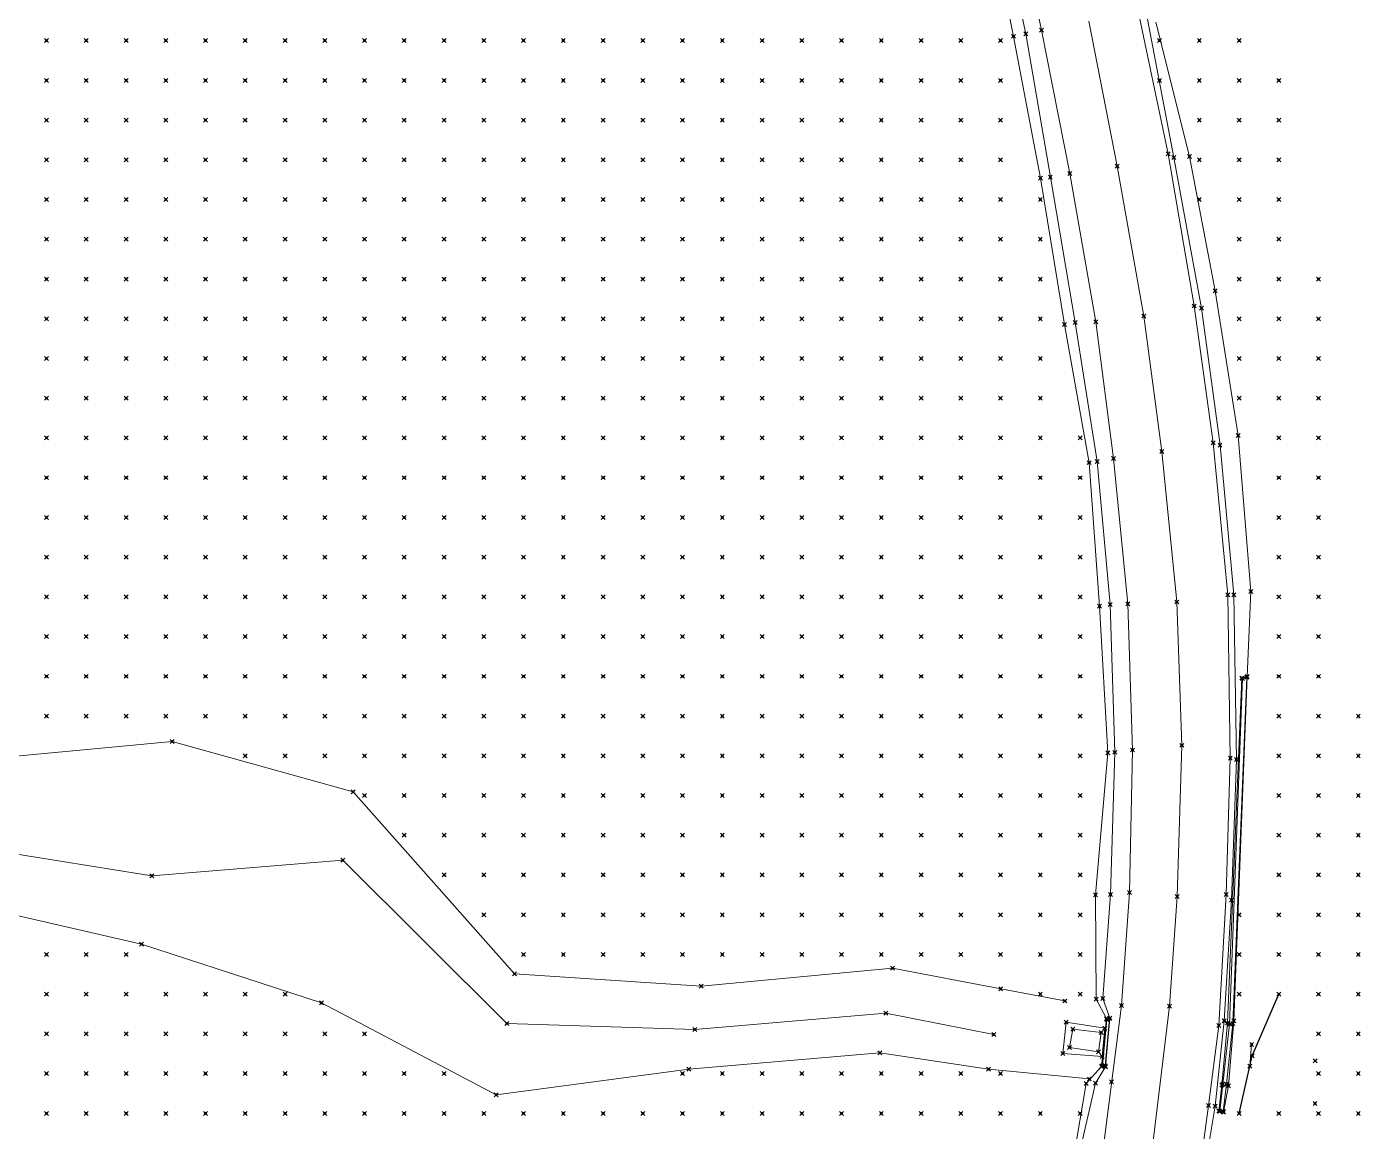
# Model space of a CAD drawing. Header units: metres. Extents: x 441556 to 446409, y 432338 to 461058.
# Drawn here: x 442324.4 to 442425.1, y 457050.7 to 457134.1 of the extents above; entities that cross this region are included whole.
import ezdxf

# ---------------------------------------------------------------- set-up
doc = ezdxf.new("R2010")
doc.units = ezdxf.units.M
doc.header["$MEASUREMENT"] = 0
doc.header["$PDMODE"] = 35
doc.header["$PDSIZE"] = 0.15
for name, color, linetype, lineweight in [('DTM-BRE-RevN_GRP_ CAROSABIL', 2, 'Continuous', 0), ('DTM-BRE-RevN_GRP_AX', 2, 'Continuous', 0), ('DTM-BRE-RevN_GRP_CAMERA CADERE JOS', 2, 'Continuous', 0), ('DTM-BRE-RevN_GRP_CAMERA CADERE SUS', 2, 'Continuous', 0), ('DTM-BRE-RevN_GRP_CANAL', 2, 'Continuous', 0), ('DTM-BRE-RevN_GRP_FIRUL APEI', 2, 'Continuous', 0), ('DTM-BRE-RevN_GRP_PARAPET BETON_JOS', 2, 'Continuous', 0), ('DTM-BRE-RevN_GRP_PARAPET BETON_SUS', 2, 'Continuous', 0), ('DTM-BRE-RevN_GRP_PARAPET METALIC', 2, 'Continuous', 0), ('DTM-BRE-RevN_GRP_RAU', 2, 'Continuous', 0), ('DTM-BRE-RevN_GRP_TALUZ SUS', 2, 'Continuous', 0), ('DTM-BRE-RevN_YP_RevK_0YP', 1, 'Continuous', 0), ('DTM-BRE-RevN_YP_RevN', 1, 'Continuous', 30), ('DTM-NOK-RevN_LIDAR_co_lidar', 91, 'Continuous', 0), ('DTM-NOK-RevN_RTK', 32, 'Continuous', 0)]:
    doc.layers.add(name, color=color, linetype=linetype, lineweight=lineweight)

msp = doc.modelspace()

# ---------------------------------------------------------------- linework, layer by layer
at = {"layer": 'DTM-BRE-RevN_GRP_ CAROSABIL'}
for p, q in [((442398.952, 457144.052, 364.3519897460938), (442400.993, 457133.81, 364.2260131835938)), ((442408.164, 457135.844, 364.2319946289062), (442410.558, 457124.481, 364.2439880371094)), ((442400.993, 457133.81, 364.2260131835938), (442403.127, 457122.995, 364.1310119628906)), ((442410.558, 457124.481, 364.2439880371094), (442412.51, 457112.991, 364.2900085449219)), ((442403.127, 457122.995, 364.1310119628906), (442405.091, 457111.794, 364.135986328125)), ((442412.51, 457112.991, 364.2900085449219), (442413.965, 457102.662, 364.2590026855469)), ((442405.091, 457111.794, 364.135986328125), (442406.426, 457101.485, 364.0090026855469)), ((442413.965, 457102.662, 364.2590026855469), (442415.057, 457091.179, 364.25)), ((442406.426, 457101.485, 364.0090026855469), (442407.511, 457090.508, 363.9469909667969)), ((442407.511, 457090.508, 363.9469909667969), (442407.861, 457079.471, 363.9259948730469)), ((442415.057, 457091.179, 364.25), (442415.248, 457078.859, 364.2319946289062)), ((442407.861, 457079.471, 363.9259948730469), (442407.633, 457068.716, 363.8999938964844)), ((442415.248, 457078.859, 364.2319946289062), (442414.931, 457068.569, 364.2149963378906)), ((442407.633, 457068.716, 363.8999938964844), (442407.035, 457060.173, 363.8630065917969)), ((442414.931, 457068.569, 364.2149963378906), (442414.373, 457058.664, 364.3299865722656)), ((442407.035, 457060.173, 363.8630065917969), (442405.555, 457048.595, 363.9849853515625)), ((442414.373, 457058.664, 364.3299865722656), (442413.608, 457052.63, 364.1119995117188)), ((442413.608, 457052.63, 364.1119995117188), (442413.007, 457048.192, 364.1229858398438))]:
    msp.add_line(p, q, dxfattribs=at)
at = {"layer": 'DTM-BRE-RevN_GRP_AX'}
for p, q in [((442406.712, 457123.536, 364.2890014648438), (442404.562, 457134.502, 364.2839965820312)), ((442408.732, 457112.23, 364.2080078125), (442406.712, 457123.536, 364.2890014648438)), ((442410.069, 457102.005, 364.1510009765625), (442408.732, 457112.23, 364.2080078125)), ((442411.21, 457090.645, 364.114013671875), (442410.069, 457102.005, 364.1510009765625)), ((442411.595, 457079.824, 364.1780090332031), (442411.21, 457090.645, 364.114013671875)), ((442411.245, 457068.422, 364.0390014648438), (442411.595, 457079.824, 364.1780090332031)), ((442410.65, 457060.1420000001, 364.135986328125), (442411.245, 457068.422, 364.0390014648438)), ((442409.197, 457048.099, 364.135009765625), (442410.65, 457060.1420000001, 364.135986328125))]:
    msp.add_line(p, q, dxfattribs=at)
at = {"layer": 'DTM-BRE-RevN_GRP_CAMERA CADERE JOS'}
for p, q in [((442403.367, 457058.406, 361.5119934082031), (442403.107, 457057.024, 361.5220031738281)), ((442405.513, 457058.138, 361.5369873046875), (442403.367, 457058.406, 361.5119934082031)), ((442405.306, 457056.683, 361.5419921875), (442405.513, 457058.138, 361.5369873046875)), ((442403.107, 457057.024, 361.5220031738281), (442405.306, 457056.683, 361.5419921875))]:
    msp.add_line(p, q, dxfattribs=at)
at = {"layer": 'DTM-BRE-RevN_GRP_CAMERA CADERE SUS'}
for p, q in [((442402.87, 457058.935, 364.3039855957031), (442402.608, 457056.567, 364.4639892578125)), ((442405.7733090587, 457058.4717613577, 363.5719909667969), (442402.87, 457058.935, 364.3039855957031)), ((442405.5881877237, 457056.3373971992, 363.5140075683594), (442405.7733090587, 457058.4717613577, 363.5719909667969)), ((442402.608, 457056.567, 364.4639892578125), (442405.5881877237, 457056.3373971992, 363.5140075683594))]:
    msp.add_line(p, q, dxfattribs=at)
at = {"layer": 'DTM-BRE-RevN_GRP_CANAL'}
msp.add_line((442416.725, 457055.6040000001, 363.02099609375), (442416.858, 457057.243, 363.010986328125), dxfattribs=at)
at = {"layer": 'DTM-BRE-RevN_GRP_FIRUL APEI'}
for p, q in [((442319.978, 457072.191, 388.468994140625), (442333.878, 457069.97, 383.989013671875)), ((442333.878, 457069.97, 383.989013671875), (442348.288, 457071.145, 381.9339904785156)), ((442348.288, 457071.145, 381.9339904785156), (442360.67, 457058.827, 377.9010009765625)), ((442374.834, 457058.372, 373.9580078125), (442389.255, 457059.613, 369.6629943847656)), ((442389.255, 457059.613, 369.6629943847656), (442397.402, 457057.984, 367.0060119628906)), ((442360.67, 457058.827, 377.9010009765625), (442374.834, 457058.372, 373.9580078125))]:
    msp.add_line(p, q, dxfattribs=at)
at = {"layer": 'DTM-BRE-RevN_GRP_PARAPET BETON_JOS'}
for p, q in [((442416.111, 457084.907, 364.2460021972656), (442415.038, 457058.863, 364.2760009765625)), ((442415.52, 457059.024, 363.7640075683594), (442416.522, 457085.016, 364.06201171875)), ((442416.522, 457085.016, 364.06201171875), (442416.111, 457084.907, 364.2460021972656)), ((442406.124, 457059.207, 364.1960144042969), (442405.797, 457055.623, 364.1589965820312)), ((442405.9335678197, 457059.1371336554, 364.1690063476562), (442406.124, 457059.207, 364.1960144042969)), ((442405.591, 457055.627, 364.218994140625), (442405.9335678197, 457059.1371336554, 364.1690063476562)), ((442415.038, 457058.863, 364.2760009765625), (442414.6040000001, 457054.172, 364.22900390625)), ((442415.099, 457054.114, 363.1010131835938), (442415.52, 457059.024, 363.7640075683594)), ((442405.797, 457055.623, 364.1589965820312), (442405.591, 457055.627, 364.218994140625)), ((442414.6040000001, 457054.172, 364.22900390625), (442414.375, 457052.209, 364.0599975585938)), ((442414.745, 457052.135, 363.6809997558594), (442415.099, 457054.114, 363.1010131835938)), ((442414.375, 457052.209, 364.0599975585938), (442414.745, 457052.135, 363.6809997558594))]:
    msp.add_line(p, q, dxfattribs=at)
at = {"layer": 'DTM-BRE-RevN_GRP_PARAPET BETON_SUS'}
for p, q in [((442415.196, 457058.762, 364.6159973144531), (442416.164167601, 457084.8738567371, 364.3550109863281)), ((442416.494170844, 457084.9604206908, 364.322998046875), (442415.436, 457058.816, 364.5880126953125)), ((442416.164167601, 457084.8738567371, 364.3550109863281), (442416.494170844, 457084.9604206908, 364.322998046875)), ((442405.533, 457055.582, 363.656005859375), (442405.898, 457059.19, 363.6430053710938)), ((442406.169, 457059.217, 363.8569946289062), (442405.834, 457055.563, 363.8460083007812)), ((442405.898, 457059.19, 363.6430053710938), (442406.169, 457059.217, 363.8569946289062)), ((442414.681, 457054.234, 364.4679870605469), (442415.196, 457058.762, 364.6159973144531)), ((442415.436, 457058.816, 364.5880126953125), (442414.949, 457054.248, 364.4519958496094)), ((442405.834, 457055.563, 363.8460083007812), (442405.533, 457055.582, 363.656005859375)), ((442414.446, 457052.213, 364.2690124511719), (442414.681, 457054.234, 364.4679870605469)), ((442414.949, 457054.248, 364.4519958496094), (442414.697, 457052.187, 364.4299926757812)), ((442414.697, 457052.187, 364.4299926757812), (442414.446, 457052.213, 364.2690124511719))]:
    msp.add_line(p, q, dxfattribs=at)
at = {"layer": 'DTM-BRE-RevN_GRP_PARAPET METALIC'}
for p, q in [((442408.683, 457136.271, 364.239013671875), (442410.985, 457124.19, 364.239990234375)), ((442410.985, 457124.19, 364.239990234375), (442413.074, 457112.819, 364.2799987792969)), ((442413.074, 457112.819, 364.2799987792969), (442414.469, 457102.477, 364.2739868164062)), ((442414.469, 457102.477, 364.2739868164062), (442415.519, 457091.191, 364.2730102539062)), ((442415.519, 457091.191, 364.2730102539062), (442415.702, 457078.751, 364.2420043945312)), ((442415.702, 457078.751, 364.2420043945312), (442415.338, 457068.14, 364.1749877929688)), ((442415.338, 457068.14, 364.1749877929688), (442414.774, 457059.019, 364.3460083007812)), ((442414.774, 457059.019, 364.3460083007812), (442414.101, 457052.595, 364.0759887695312)), ((442414.101, 457052.595, 364.0759887695312), (442411.506, 457037.138, 364.114990234375))]:
    msp.add_line(p, q, dxfattribs=at)
at = {"layer": 'DTM-BRE-RevN_GRP_RAU'}
for p, q in [((442320.967, 457078.77, 389.3479919433594), (442335.403, 457080.117, 388.0759887695312)), ((442335.403, 457080.117, 388.0759887695312), (442349.064, 457076.304, 384.1080017089844)), ((442349.064, 457076.304, 384.1080017089844), (442361.233, 457062.578, 378.5220031738281)), ((442319.342, 457067.962, 391.5679931640625), (442333.102, 457064.811, 387.7279968261719)), ((442333.102, 457064.811, 387.7279968261719), (442346.669, 457060.374, 383.5690002441406)), ((442361.233, 457062.578, 378.5220031738281), (442375.327, 457061.645, 374.7850036621094)), ((442375.327, 457061.645, 374.7850036621094), (442389.764, 457063.004, 370.9769897460938)), ((442389.764, 457063.004, 370.9769897460938), (442397.92, 457061.431, 368.3200073242188)), ((442397.92, 457061.431, 368.3200073242188), (442402.765, 457060.524, 365.8689880371094)), ((442346.669, 457060.374, 383.5690002441406), (442359.86, 457053.44, 379.4880065917969)), ((442374.383, 457055.371, 375.5440063476562), (442388.803, 457056.612, 371.2489929199219)), ((442388.803, 457056.612, 371.2489929199219), (442397.011, 457055.384, 369.1199951171875)), ((442359.86, 457053.44, 379.4880065917969), (442374.383, 457055.371, 375.5440063476562)), ((442397.011, 457055.384, 369.1199951171875), (442404.61, 457054.635, 364.8980102539062))]:
    msp.add_line(p, q, dxfattribs=at)
at = {"layer": 'DTM-BRE-RevN_GRP_TALUZ SUS'}
for p, q in [((442412.167, 457124.271, 364.2070007324219), (442414.102, 457114.132, 364.239990234375)), ((442414.102, 457114.132, 364.239990234375), (442415.839, 457103.211, 364.2380065917969)), ((442415.839, 457103.211, 364.2380065917969), (442416.797, 457091.448, 364.1960144042969))]:
    msp.add_line(p, q, dxfattribs=at)
at = {"layer": 'DTM-BRE-RevN_YP_RevK_0YP'}
for p, q in [((442397.683, 457143.733, 364.2630004882812), (442399.816, 457133.539, 364.1059875488281)), ((442398.897, 457133.348, 364.4469909667969), (442396.814, 457143.573, 364.4809875488281)), ((442412.167, 457124.271, 364.2070007324219), (442409.615, 457134.417, 364.0780029296875)), ((442400.921, 457122.636, 364.2950134277344), (442398.897, 457133.348, 364.4469909667969)), ((442399.816, 457133.539, 364.1059875488281), (442401.668, 457122.711, 363.9660034179688)), ((442402.733, 457111.588, 364.4819946289062), (442400.921, 457122.636, 364.2950134277344)), ((442401.668, 457122.711, 363.9660034179688), (442403.541, 457111.745, 364.0140075683594)), ((442404.6, 457101.163, 364.1619873046875), (442402.733, 457111.588, 364.4819946289062)), ((442403.541, 457111.745, 364.0140075683594), (442405.198, 457101.254, 363.9429931640625)), ((442405.373, 457090.338, 364.3190002441406), (442404.6, 457101.163, 364.1619873046875)), ((442405.198, 457101.254, 363.9429931640625), (442406.184, 457090.452, 363.9070129394531)), ((442416.522, 457085.016, 364.06201171875), (442416.797, 457091.448, 364.1960144042969)), ((442406.184, 457090.452, 363.9070129394531), (442406.526, 457079.296, 363.8410034179688)), ((442406.003, 457079.25, 364.10400390625), (442405.373, 457090.338, 364.3190002441406)), ((442406.526, 457079.296, 363.8410034179688), (442406.217, 457068.567, 363.7369995117188)), ((442405.08, 457068.542, 363.9750061035156), (442406.003, 457079.25, 364.10400390625)), ((442405.122, 457060.67, 364.0169982910156), (442405.08, 457068.542, 363.9750061035156)), ((442406.217, 457068.567, 363.7369995117188), (442405.617, 457060.703, 363.6740112304688)), ((442405.898, 457059.19, 363.6430053710938), (442405.122, 457060.67, 364.0169982910156)), ((442405.617, 457060.703, 363.6740112304688), (442406.169, 457059.217, 363.8569946289062)), ((442404.379, 457054.304, 364.3190002441406), (442405.533, 457055.582, 363.656005859375)), ((442405.834, 457055.563, 363.8460083007812), (442405.069, 457054.325, 363.5509948730469)), ((442401.795, 457039.329, 363.8349914550781), (442404.379, 457054.304, 364.3190002441406)), ((442405.069, 457054.325, 363.5509948730469), (442403.814, 457048.84, 363.8810119628906))]:
    msp.add_line(p, q, dxfattribs=at)
at = {"layer": 'DTM-BRE-RevN_YP_RevN', "extrusion": (-0.9214573113164616, 0.3158905425657261, 0.2261185276331177), "elevation": -263206.9273072816, "flags": 128}
msp.add_lwpolyline([(-575822.876665749, 61470.84225817584), (-575827.3060880764, 61468.79728865231), (-575832.3612632802, 61470.48808376545)], dxfattribs=at)
at = {"layer": 'DTM-NOK-RevN_LIDAR_co_lidar'}
for p in [(442325.929, 457133.023, 397.5069885253906), (442328.928, 457133.023, 395.5599975585938), (442331.928, 457133.023, 394.0050048828125), (442334.927, 457133.023, 392.1260070800781), (442337.926, 457133.023, 389.2030029296875), (442340.926, 457133.023, 388.1270141601562), (442343.925, 457133.023, 386.7690124511719), (442346.924, 457133.023, 385.4200134277344), (442349.924, 457133.023, 384.25), (442352.923, 457133.023, 383.114990234375), (442355.922, 457133.023, 381.9159851074219), (442358.922, 457133.023, 380.8039855957031), (442361.921, 457133.023, 379.7359924316406), (442364.921, 457133.023, 378.9670104980469), (442367.92, 457133.023, 377.7919921875), (442370.919, 457133.023, 376.6570129394531), (442373.919, 457133.023, 375.760009765625), (442376.918, 457133.023, 374.7690124511719), (442379.917, 457133.023, 373.6589965820312), (442382.917, 457133.023, 372.6130065917969), (442385.916, 457133.023, 371.6300048828125), (442388.915, 457133.023, 370.385986328125), (442391.915, 457133.023, 368.7630004882812), (442394.914, 457133.023, 367.093994140625), (442397.913, 457133.023, 365.6220092773438), (442409.911, 457133.023, 363.6199951171875), (442412.91, 457133.023, 362.322998046875), (442415.909, 457133.023, 361.5079956054688), (442325.929, 457130.024, 397.489013671875), (442328.928, 457130.024, 395.072998046875), (442331.928, 457130.024, 393.2890014648438), (442334.927, 457130.024, 391.6109924316406), (442337.926, 457130.024, 390.0559997558594), (442340.926, 457130.024, 388.4020080566406), (442343.925, 457130.024, 386.9020080566406), (442346.924, 457130.024, 385.593994140625), (442349.924, 457130.024, 384.1119995117188), (442352.923, 457130.024, 382.9700012207031), (442355.922, 457130.024, 381.8070068359375), (442358.922, 457130.024, 380.7030029296875), (442361.921, 457130.024, 379.6709899902344), (442364.921, 457130.024, 378.7739868164062), (442367.92, 457130.024, 377.7929992675781), (442370.919, 457130.024, 376.8059997558594), (442373.919, 457130.024, 375.9110107421875), (442376.918, 457130.024, 374.8489990234375), (442379.917, 457130.024, 373.7820129394531), (442382.917, 457130.024, 372.9880065917969), (442385.916, 457130.024, 372.135986328125), (442388.915, 457130.024, 370.9289855957031), (442391.915, 457130.024, 369.3059997558594), (442394.914, 457130.024, 367.531005859375), (442397.913, 457130.024, 365.7569885253906), (442409.911, 457130.024, 364.2009887695312), (442412.91, 457130.024, 362.3739929199219), (442415.909, 457130.024, 361.0599975585938), (442418.909, 457130.024, 360.3190002441406), (442325.929, 457127.024, 396.4540100097656), (442328.928, 457127.024, 394.5379943847656), (442331.928, 457127.024, 392.9169921875), (442334.927, 457127.024, 391.1380004882812), (442337.926, 457127.024, 389.6130065917969), (442340.926, 457127.024, 388.25), (442343.925, 457127.024, 386.7770080566406), (442346.924, 457127.024, 385.6130065917969), (442349.924, 457127.024, 384.2439880371094), (442352.923, 457127.024, 383.0419921875), (442355.922, 457127.024, 381.8659973144531), (442358.922, 457127.024, 380.81201171875), (442361.921, 457127.024, 379.7269897460938), (442364.921, 457127.024, 378.7120056152344), (442367.92, 457127.024, 377.7959899902344), (442370.919, 457127.024, 376.8840026855469), (442373.919, 457127.024, 375.8200073242188), (442376.918, 457127.024, 374.7999877929688), (442379.917, 457127.024, 373.9760131835938), (442382.917, 457127.024, 373.1520080566406), (442385.916, 457127.024, 372.2369995117188), (442388.915, 457127.024, 371.1199951171875), (442391.915, 457127.024, 369.5570068359375), (442394.914, 457127.024, 367.8030090332031), (442397.913, 457127.024, 365.927001953125), (442412.91, 457127.024, 363.1400146484375), (442415.909, 457127.024, 360.9219970703125), (442418.909, 457127.024, 360.1629943847656), (442325.929, 457124.025, 396.0549926757812), (442328.928, 457124.025, 393.9469909667969), (442331.928, 457124.025, 392.2250061035156), (442334.927, 457124.025, 390.5710144042969), (442337.926, 457124.025, 388.9809875488281), (442340.926, 457124.025, 387.5150146484375), (442343.925, 457124.025, 386.5610046386719), (442346.924, 457124.025, 385.6369934082031), (442349.924, 457124.025, 384.0169982910156), (442352.923, 457124.025, 382.906005859375), (442355.922, 457124.025, 381.8070068359375), (442358.922, 457124.025, 380.56298828125), (442361.921, 457124.025, 379.4760131835938), (442364.921, 457124.025, 378.5289916992188), (442367.92, 457124.025, 377.6530151367188), (442370.919, 457124.025, 376.5799865722656), (442373.919, 457124.025, 375.4219970703125), (442376.918, 457124.025, 374.6130065917969), (442379.917, 457124.025, 373.9110107421875), (442382.917, 457124.025, 372.9750061035156), (442385.916, 457124.025, 372.1090087890625), (442388.915, 457124.025, 371.2820129394531), (442391.915, 457124.025, 370.1260070800781), (442394.914, 457124.025, 368.385009765625), (442397.913, 457124.025, 366.1199951171875), (442412.91, 457124.025, 363.5339965820312), (442415.909, 457124.025, 361.031005859375), (442418.909, 457124.025, 359.9809875488281), (442325.929, 457121.026, 395.8099975585938), (442328.928, 457121.026, 393.7349853515625), (442331.928, 457121.026, 391.8739929199219), (442334.927, 457121.026, 389.9859924316406), (442337.926, 457121.026, 388.7829895019531), (442340.926, 457121.026, 387.0140075683594), (442343.925, 457121.026, 386.1090087890625), (442346.924, 457121.026, 384.8049926757812), (442349.924, 457121.026, 383.6080017089844), (442352.923, 457121.026, 382.5660095214844), (442355.922, 457121.026, 381.5039978027344), (442358.922, 457121.026, 380.3810119628906), (442361.921, 457121.026, 379.4490051269531), (442364.921, 457121.026, 378.489990234375), (442367.92, 457121.026, 377.6270141601562), (442370.919, 457121.026, 376.6430053710938), (442373.919, 457121.026, 375.81201171875), (442376.918, 457121.026, 374.9739990234375), (442379.917, 457121.026, 373.9349975585938), (442382.917, 457121.026, 372.9930114746094), (442385.916, 457121.026, 372.1789855957031), (442388.915, 457121.026, 371.3949890136719), (442391.915, 457121.026, 370.3659973144531), (442394.914, 457121.026, 368.8420104980469), (442397.913, 457121.026, 366.6690063476562), (442400.913, 457121.026, 365.0060119628906), (442412.91, 457121.026, 363.9710083007812), (442415.909, 457121.026, 361.6629943847656), (442418.909, 457121.026, 359.9089965820312), (442325.929, 457118.026, 394.9700012207031), (442328.928, 457118.026, 393.0820007324219), (442331.928, 457118.026, 391.2980041503906), (442334.927, 457118.026, 389.1820068359375), (442337.926, 457118.026, 387.9070129394531), (442340.926, 457118.026, 386.5039978027344), (442343.925, 457118.026, 385.52099609375), (442346.924, 457118.026, 384.6380004882812), (442349.924, 457118.026, 383.3099975585938), (442352.923, 457118.026, 382.31201171875), (442355.922, 457118.026, 381.4630126953125), (442358.922, 457118.026, 380.5969848632812), (442361.921, 457118.026, 379.364013671875), (442364.921, 457118.026, 378.4979858398438), (442367.92, 457118.026, 377.8089904785156), (442370.919, 457118.026, 376.8659973144531), (442373.919, 457118.026, 376.0979919433594), (442376.918, 457118.026, 375.2210083007812), (442379.917, 457118.026, 374.1419982910156), (442382.917, 457118.026, 373.3169860839844), (442385.916, 457118.026, 372.5199890136719), (442388.915, 457118.026, 371.6210021972656), (442391.915, 457118.026, 370.6170043945312), (442394.914, 457118.026, 369.2820129394531), (442397.913, 457118.026, 367.2369995117188), (442400.913, 457118.026, 365.4649963378906), (442415.909, 457118.026, 362.2130126953125), (442418.909, 457118.026, 360.0199890136719), (442325.929, 457115.027, 393.9849853515625), (442328.928, 457115.027, 392.0929870605469), (442331.928, 457115.027, 389.7990112304688), (442334.927, 457115.027, 388.510009765625), (442337.926, 457115.027, 387.3259887695312), (442340.926, 457115.027, 386.0480041503906), (442343.925, 457115.027, 385.2510070800781), (442346.924, 457115.027, 384.2959899902344), (442349.924, 457115.027, 382.9930114746094), (442352.923, 457115.027, 382.1610107421875), (442355.922, 457115.027, 381.0400085449219), (442358.922, 457115.027, 380.3479919433594), (442361.921, 457115.027, 379.2590026855469), (442364.921, 457115.027, 378.5390014648438), (442367.92, 457115.027, 377.8729858398438), (442370.919, 457115.027, 376.8049926757812), (442373.919, 457115.027, 375.9330139160156), (442376.918, 457115.027, 375.1669921875), (442379.917, 457115.027, 374.2489929199219), (442382.917, 457115.027, 373.4219970703125), (442385.916, 457115.027, 372.6050109863281), (442388.915, 457115.027, 371.7640075683594), (442391.915, 457115.027, 370.8720092773438), (442394.914, 457115.027, 369.7839965820312), (442397.913, 457115.027, 368.0559997558594), (442400.913, 457115.027, 366.0199890136719), (442415.909, 457115.027, 362.635986328125), (442418.909, 457115.027, 360.2489929199219), (442421.908, 457115.027, 359.6189880371094), (442325.929, 457112.027, 392.5799865722656), (442328.928, 457112.027, 390.6780090332031), (442331.928, 457112.027, 388.7330017089844), (442334.927, 457112.027, 387.7479858398438), (442337.926, 457112.027, 386.3580017089844), (442340.926, 457112.027, 385.5610046386719), (442343.925, 457112.027, 384.7869873046875), (442346.924, 457112.027, 383.8909912109375), (442349.924, 457112.027, 382.9490051269531), (442352.923, 457112.027, 381.93798828125), (442355.922, 457112.027, 380.7789916992188), (442358.922, 457112.027, 379.9809875488281), (442361.921, 457112.027, 379.0409851074219), (442364.921, 457112.027, 378.2850036621094), (442367.92, 457112.027, 377.5960083007812), (442370.919, 457112.027, 376.5459899902344), (442373.919, 457112.027, 375.6369934082031), (442376.918, 457112.027, 374.875), (442379.917, 457112.027, 374.0169982910156), (442382.917, 457112.027, 373.2049865722656), (442385.916, 457112.027, 372.4150085449219), (442388.915, 457112.027, 371.6940002441406), (442391.915, 457112.027, 370.9309997558594), (442394.914, 457112.027, 370.0429992675781), (442397.913, 457112.027, 368.6860046386719), (442400.913, 457112.027, 366.4110107421875), (442415.909, 457112.027, 363.135009765625), (442418.909, 457112.027, 360.5660095214844), (442421.908, 457112.027, 359.7179870605469), (442325.929, 457109.028, 391.0610046386719), (442328.928, 457109.028, 389.5169982910156), (442331.928, 457109.028, 388.0880126953125), (442334.927, 457109.028, 386.8739929199219), (442337.926, 457109.028, 385.7630004882812), (442340.926, 457109.028, 385.1329956054688), (442343.925, 457109.028, 384.4150085449219), (442346.924, 457109.028, 383.5469970703125), (442349.924, 457109.028, 382.7359924316406), (442352.923, 457109.028, 381.7300109863281), (442355.922, 457109.028, 380.7860107421875), (442358.922, 457109.028, 379.9129943847656), (442361.921, 457109.028, 379.1050109863281), (442364.921, 457109.028, 378.2279968261719), (442367.92, 457109.028, 377.3269958496094), (442370.919, 457109.028, 376.3160095214844), (442373.919, 457109.028, 375.4549865722656), (442376.918, 457109.028, 374.7160034179688), (442379.917, 457109.028, 373.9580078125), (442382.917, 457109.028, 373.1730041503906), (442385.916, 457109.028, 372.364990234375), (442388.915, 457109.028, 371.6950073242188), (442391.915, 457109.028, 370.9309997558594), (442394.914, 457109.028, 370.135009765625), (442397.913, 457109.028, 368.8909912109375), (442400.913, 457109.028, 366.6539916992188), (442415.909, 457109.028, 363.4630126953125), (442418.909, 457109.028, 360.8280029296875), (442421.908, 457109.028, 359.7909851074219), (442325.929, 457106.029, 390.2000122070312), (442328.928, 457106.029, 388.9150085449219), (442331.928, 457106.029, 387.7909851074219), (442334.927, 457106.029, 386.5899963378906), (442337.926, 457106.029, 385.7869873046875), (442340.926, 457106.029, 385.1510009765625), (442343.925, 457106.029, 384.5220031738281), (442346.924, 457106.029, 383.7529907226562), (442349.924, 457106.029, 382.75), (442352.923, 457106.029, 381.9530029296875), (442355.922, 457106.029, 381.1700134277344), (442358.922, 457106.029, 380.2959899902344), (442361.921, 457106.029, 379.4519958496094), (442364.921, 457106.029, 378.5119934082031), (442367.92, 457106.029, 377.4869995117188), (442370.919, 457106.029, 376.489013671875), (442373.919, 457106.029, 375.6130065917969), (442376.918, 457106.029, 374.8840026855469), (442379.917, 457106.029, 374.1780090332031), (442382.917, 457106.029, 373.2749938964844), (442385.916, 457106.029, 372.3340148925781), (442388.915, 457106.029, 371.6489868164062), (442391.915, 457106.029, 370.8999938964844), (442394.914, 457106.029, 370.1549987792969), (442397.913, 457106.029, 368.9989929199219), (442400.913, 457106.029, 366.8169860839844), (442415.909, 457106.029, 363.5910034179688), (442418.909, 457106.029, 361.1300048828125), (442421.908, 457106.029, 359.9070129394531), (442325.929, 457103.029, 389.9360046386719), (442328.928, 457103.029, 388.781005859375), (442331.928, 457103.029, 387.9509887695312), (442334.927, 457103.029, 387.1900024414062), (442337.926, 457103.029, 386.43701171875), (442340.926, 457103.029, 385.927001953125), (442343.925, 457103.029, 385.2130126953125), (442346.924, 457103.029, 384.6189880371094), (442349.924, 457103.029, 383.2909851074219), (442352.923, 457103.029, 382.5950012207031), (442355.922, 457103.029, 381.7160034179688), (442358.922, 457103.029, 380.8699951171875), (442361.921, 457103.029, 379.9559936523438), (442364.921, 457103.029, 378.8389892578125), (442367.92, 457103.029, 377.7940063476562), (442370.919, 457103.029, 376.8630065917969), (442373.919, 457103.029, 375.9819946289062), (442376.918, 457103.029, 375.2369995117188), (442379.917, 457103.029, 374.5029907226562), (442382.917, 457103.029, 373.5150146484375), (442385.916, 457103.029, 372.4760131835938), (442388.915, 457103.029, 371.6719970703125), (442391.915, 457103.029, 370.8519897460938), (442394.914, 457103.029, 370.1029968261719), (442397.913, 457103.029, 368.97900390625), (442400.913, 457103.029, 367.010986328125), (442403.912, 457103.029, 364.9169921875), (442418.909, 457103.029, 361.3909912109375), (442421.908, 457103.029, 359.9700012207031), (442325.929, 457100.03, 390.3290100097656), (442328.928, 457100.03, 389.635986328125), (442331.928, 457100.03, 388.5639953613281), (442334.927, 457100.03, 388.2170104980469), (442337.926, 457100.03, 387.5530090332031), (442340.926, 457100.03, 386.7380065917969), (442343.925, 457100.03, 386.0360107421875), (442346.924, 457100.03, 385.2510070800781), (442349.924, 457100.03, 383.9150085449219), (442352.923, 457100.03, 383.0740051269531), (442355.922, 457100.03, 382.1809997558594), (442358.922, 457100.03, 381.3299865722656), (442361.921, 457100.03, 380.2780151367188), (442364.921, 457100.03, 379.1090087890625), (442367.92, 457100.03, 378.1440124511719), (442370.919, 457100.03, 377.2179870605469), (442373.919, 457100.03, 376.3039855957031), (442376.918, 457100.03, 375.5409851074219), (442379.917, 457100.03, 374.8359985351562), (442382.917, 457100.03, 373.9570007324219), (442385.916, 457100.03, 372.9490051269531), (442388.915, 457100.03, 372.010009765625), (442391.915, 457100.03, 371.0740051269531), (442394.914, 457100.03, 370.3309936523438), (442397.913, 457100.03, 369.2179870605469), (442400.913, 457100.03, 367.3909912109375), (442403.912, 457100.03, 365.2200012207031), (442418.909, 457100.03, 361.5859985351562), (442421.908, 457100.03, 359.9630126953125), (442325.929, 457097.031, 391.1000061035156), (442328.928, 457097.031, 390.4809875488281), (442331.928, 457097.031, 389.2409973144531), (442334.927, 457097.031, 388.8269958496094), (442337.926, 457097.031, 388.3559875488281), (442340.926, 457097.031, 387.1229858398438), (442343.925, 457097.031, 386.427001953125), (442346.924, 457097.031, 385.2640075683594), (442349.924, 457097.031, 384.197998046875), (442352.923, 457097.031, 383.2319946289062), (442355.922, 457097.031, 382.4039916992188), (442358.922, 457097.031, 381.5509948730469), (442361.921, 457097.031, 380.3389892578125), (442364.921, 457097.031, 379.3089904785156), (442367.92, 457097.031, 378.4849853515625), (442370.919, 457097.031, 377.5580139160156), (442373.919, 457097.031, 376.6329956054688), (442376.918, 457097.031, 375.9230041503906), (442379.917, 457097.031, 375.2359924316406), (442382.917, 457097.031, 374.3720092773438), (442385.916, 457097.031, 373.4509887695312), (442388.915, 457097.031, 372.4939880371094), (442391.915, 457097.031, 371.5180053710938), (442394.914, 457097.031, 370.8030090332031), (442397.913, 457097.031, 369.7590026855469), (442400.913, 457097.031, 367.81298828125), (442403.912, 457097.031, 365.5599975585938), (442418.909, 457097.031, 361.7369995117188), (442421.908, 457097.031, 359.9299926757812), (442325.929, 457094.031, 391.4110107421875), (442328.928, 457094.031, 390.3210144042969), (442331.928, 457094.031, 389.4559936523438), (442334.927, 457094.031, 388.8110046386719), (442337.926, 457094.031, 388.2380065917969), (442340.926, 457094.031, 387.2260131835938), (442343.925, 457094.031, 386.3739929199219), (442346.924, 457094.031, 385.1809997558594), (442349.924, 457094.031, 384.2520141601562), (442352.923, 457094.031, 383.3670043945312), (442355.922, 457094.031, 382.4240112304688), (442358.922, 457094.031, 381.5469970703125), (442361.921, 457094.031, 380.3949890136719), (442364.921, 457094.031, 379.4360046386719), (442367.92, 457094.031, 378.5679931640625), (442370.919, 457094.031, 377.6960144042969), (442373.919, 457094.031, 376.8919982910156), (442376.918, 457094.031, 376.2560119628906), (442379.917, 457094.031, 375.5060119628906), (442382.917, 457094.031, 374.56201171875), (442385.916, 457094.031, 373.7239990234375), (442388.915, 457094.031, 372.7789916992188), (442391.915, 457094.031, 371.8070068359375), (442394.914, 457094.031, 371.06298828125), (442397.913, 457094.031, 370.0039978027344), (442400.913, 457094.031, 368.1380004882812), (442403.912, 457094.031, 365.7720031738281), (442418.909, 457094.031, 361.8330078125), (442421.908, 457094.031, 359.8710021972656), (442325.929, 457091.032, 391.1619873046875), (442328.928, 457091.032, 390.1919860839844), (442331.928, 457091.032, 389.3160095214844), (442334.927, 457091.032, 388.6780090332031), (442337.926, 457091.032, 387.6409912109375), (442340.926, 457091.032, 386.8330078125), (442343.925, 457091.032, 386.0390014648438), (442346.924, 457091.032, 385.0199890136719), (442349.924, 457091.032, 384.1820068359375), (442352.923, 457091.032, 383.260009765625), (442355.922, 457091.032, 382.2669982910156), (442358.922, 457091.032, 381.2850036621094), (442361.921, 457091.032, 380.2109985351562), (442364.921, 457091.032, 379.385009765625), (442367.92, 457091.032, 378.4920043945312), (442370.919, 457091.032, 377.5969848632812), (442373.919, 457091.032, 376.8349914550781), (442376.918, 457091.032, 376.1589965820312), (442379.917, 457091.032, 375.406005859375), (442382.917, 457091.032, 374.5840148925781), (442385.916, 457091.032, 373.760986328125), (442388.915, 457091.032, 372.7869873046875), (442391.915, 457091.032, 371.9039916992188), (442394.914, 457091.032, 371.1260070800781), (442397.913, 457091.032, 370.0039978027344), (442400.913, 457091.032, 368.3200073242188), (442403.912, 457091.032, 365.8900146484375), (442418.909, 457091.032, 362.0490112304688), (442421.908, 457091.032, 359.8819885253906), (442325.929, 457088.033, 390.6579895019531), (442328.928, 457088.033, 389.9089965820312), (442331.928, 457088.033, 389.0830078125), (442334.927, 457088.033, 388.3980102539062), (442337.926, 457088.033, 387.4840087890625), (442340.926, 457088.033, 386.489013671875), (442343.925, 457088.033, 385.6530151367188), (442346.924, 457088.033, 384.7260131835938), (442349.924, 457088.033, 383.7919921875), (442352.923, 457088.033, 382.7160034179688), (442355.922, 457088.033, 381.6409912109375), (442358.922, 457088.033, 380.72900390625), (442361.921, 457088.033, 379.8089904785156), (442364.921, 457088.033, 379.0790100097656), (442367.92, 457088.033, 378.322998046875), (442370.919, 457088.033, 377.4939880371094), (442373.919, 457088.033, 376.7170104980469), (442376.918, 457088.033, 376.0220031738281), (442379.917, 457088.033, 375.3250122070312), (442382.917, 457088.033, 374.5499877929688), (442385.916, 457088.033, 373.68798828125), (442388.915, 457088.033, 372.781005859375), (442391.915, 457088.033, 371.9419860839844), (442394.914, 457088.033, 371.0700073242188), (442397.913, 457088.033, 369.8320007324219), (442400.913, 457088.033, 368.1530151367188), (442403.912, 457088.033, 365.9429931640625), (442418.909, 457088.033, 362.302001953125), (442421.908, 457088.033, 359.9719848632812), (442325.929, 457085.033, 390.3619995117188), (442328.928, 457085.033, 389.6940002441406), (442331.928, 457085.033, 388.9209899902344), (442334.927, 457085.033, 388.1960144042969), (442337.926, 457085.033, 387.4119873046875), (442340.926, 457085.033, 386.635009765625), (442343.925, 457085.033, 385.7219848632812), (442346.924, 457085.033, 384.8840026855469), (442349.924, 457085.033, 383.7030029296875), (442352.923, 457085.033, 382.5039978027344), (442355.922, 457085.033, 381.5790100097656), (442358.922, 457085.033, 380.6319885253906), (442361.921, 457085.033, 379.8169860839844), (442364.921, 457085.033, 379.0710144042969), (442367.92, 457085.033, 378.218994140625), (442370.919, 457085.033, 377.4679870605469), (442373.919, 457085.033, 376.6849975585938), (442376.918, 457085.033, 375.8840026855469), (442379.917, 457085.033, 375.1329956054688), (442382.917, 457085.033, 374.3380126953125), (442385.916, 457085.033, 373.5549926757812), (442388.915, 457085.033, 372.7749938964844), (442391.915, 457085.033, 371.9400024414062), (442394.914, 457085.033, 370.8909912109375), (442397.913, 457085.033, 369.6740112304688), (442400.913, 457085.033, 368.1099853515625), (442403.912, 457085.033, 365.8139953613281), (442418.909, 457085.033, 362.3320007324219), (442421.908, 457085.033, 359.9939880371094), (442325.929, 457082.034, 389.4779968261719), (442328.928, 457082.034, 389.0069885253906), (442331.928, 457082.034, 388.7279968261719), (442334.927, 457082.034, 388.1669921875), (442337.926, 457082.034, 387.3330078125), (442340.926, 457082.034, 386.6709899902344), (442343.925, 457082.034, 386.1650085449219), (442346.924, 457082.034, 384.9299926757812), (442349.924, 457082.034, 383.9840087890625), (442352.923, 457082.034, 382.9240112304688), (442355.922, 457082.034, 382.0639953613281), (442358.922, 457082.034, 381.1109924316406), (442361.921, 457082.034, 380.1549987792969), (442364.921, 457082.034, 379.1239929199219), (442367.92, 457082.034, 378.1229858398438), (442370.919, 457082.034, 377.2630004882812), (442373.919, 457082.034, 376.4869995117188), (442376.918, 457082.034, 375.7139892578125), (442379.917, 457082.034, 374.9389953613281), (442382.917, 457082.034, 374.135986328125), (442385.916, 457082.034, 373.3519897460938), (442388.915, 457082.034, 372.5690002441406), (442391.915, 457082.034, 371.5400085449219), (442394.914, 457082.034, 370.5700073242188), (442397.913, 457082.034, 369.5889892578125), (442400.913, 457082.034, 368.2009887695312), (442403.912, 457082.034, 365.7309875488281), (442418.909, 457082.034, 362.1950073242188), (442421.908, 457082.034, 360.0180053710938), (442424.907, 457082.034, 359.2019958496094), (442340.926, 457079.035, 386.7109985351562), (442343.925, 457079.035, 386.2030029296875), (442346.924, 457079.035, 384.5710144042969), (442349.924, 457079.035, 384.0060119628906), (442352.923, 457079.035, 383.1749877929688), (442355.922, 457079.035, 382.1929931640625), (442358.922, 457079.035, 381.2380065917969), (442361.921, 457079.035, 380.1659851074219), (442364.921, 457079.035, 379.0960083007812), (442367.92, 457079.035, 378.0809936523438), (442370.919, 457079.035, 377.1109924316406), (442373.919, 457079.035, 376.2739868164062), (442376.918, 457079.035, 375.5239868164062), (442379.917, 457079.035, 374.7879943847656), (442382.917, 457079.035, 374.0840148925781), (442385.916, 457079.035, 373.3160095214844), (442388.915, 457079.035, 372.3619995117188), (442391.915, 457079.035, 371.3370056152344), (442394.914, 457079.035, 370.3940124511719), (442397.913, 457079.035, 369.4320068359375), (442400.913, 457079.035, 368.0490112304688), (442403.912, 457079.035, 365.7070007324219), (442418.909, 457079.035, 362.4320068359375), (442421.908, 457079.035, 360.1730041503906), (442424.907, 457079.035, 359.3299865722656), (442349.924, 457076.035, 383.6499938964844), (442352.923, 457076.035, 382.7929992675781), (442355.922, 457076.035, 381.7959899902344), (442358.922, 457076.035, 381.0020141601562), (442361.921, 457076.035, 380.0379943847656), (442364.921, 457076.035, 379.010986328125), (442367.92, 457076.035, 377.9960021972656), (442370.919, 457076.035, 377.0450134277344), (442373.919, 457076.035, 376.1799926757812), (442376.918, 457076.035, 375.4190063476562), (442379.917, 457076.035, 374.7210083007812), (442382.917, 457076.035, 374.0159912109375), (442385.916, 457076.035, 373.1889953613281), (442388.915, 457076.035, 372.14599609375), (442391.915, 457076.035, 371.156005859375), (442394.914, 457076.035, 370.3349914550781), (442397.913, 457076.035, 369.3999938964844), (442400.913, 457076.035, 368.0759887695312), (442403.912, 457076.035, 365.697998046875), (442418.909, 457076.035, 362.3009948730469), (442421.908, 457076.035, 360.2409973144531), (442424.907, 457076.035, 359.5429992675781), (442352.923, 457073.036, 381.9440002441406), (442355.922, 457073.036, 381.2369995117188), (442358.922, 457073.036, 380.4559936523438), (442361.921, 457073.036, 379.5859985351562), (442364.921, 457073.036, 378.7139892578125), (442367.92, 457073.036, 377.9169921875), (442370.919, 457073.036, 377.0239868164062), (442373.919, 457073.036, 376.1570129394531), (442376.918, 457073.036, 375.4729919433594), (442379.917, 457073.036, 374.77099609375), (442382.917, 457073.036, 373.8989868164062), (442385.916, 457073.036, 373.0090026855469), (442388.915, 457073.036, 372.1189880371094), (442391.915, 457073.036, 371.0599975585938), (442394.914, 457073.036, 370.0989990234375), (442397.913, 457073.036, 369.25), (442400.913, 457073.036, 367.8869934082031), (442403.912, 457073.036, 365.4519958496094), (442418.909, 457073.036, 362.3519897460938), (442421.908, 457073.036, 360.3340148925781), (442424.907, 457073.036, 359.5159912109375), (442355.922, 457070.037, 379.1730041503906), (442358.922, 457070.037, 379.0669860839844), (442361.921, 457070.037, 377.6390075683594), (442364.921, 457070.037, 377.3779907226562), (442367.92, 457070.037, 377.3169860839844), (442370.919, 457070.037, 376.6130065917969), (442373.919, 457070.037, 375.8569946289062), (442376.918, 457070.037, 375.1709899902344), (442379.917, 457070.037, 374.4020080566406), (442382.917, 457070.037, 373.5069885253906), (442385.916, 457070.037, 372.5559997558594), (442388.915, 457070.037, 371.7669982910156), (442391.915, 457070.037, 370.8469848632812), (442394.914, 457070.037, 369.9930114746094), (442397.913, 457070.037, 369.10400390625), (442400.913, 457070.037, 367.8710021972656), (442403.912, 457070.037, 365.5119934082031), (442418.909, 457070.037, 362.4869995117188), (442421.908, 457070.037, 360.4660034179688), (442424.907, 457070.037, 359.635009765625), (442358.922, 457067.037, 378.5870056152344), (442361.921, 457067.037, 377.5029907226562), (442364.921, 457067.037, 376.7359924316406), (442367.92, 457067.037, 376.2359924316406), (442370.919, 457067.037, 375.7179870605469), (442373.919, 457067.037, 375.0840148925781), (442376.918, 457067.037, 374.5039978027344), (442379.917, 457067.037, 373.8070068359375), (442382.917, 457067.037, 372.531005859375), (442385.916, 457067.037, 371.1640014648438), (442388.915, 457067.037, 370.4349975585938), (442391.915, 457067.037, 369.7179870605469), (442394.914, 457067.037, 369.0700073242188), (442397.913, 457067.037, 368.1600036621094), (442400.913, 457067.037, 366.81201171875), (442403.912, 457067.037, 365.4110107421875), (442415.909, 457067.037, 364.1640014648438), (442418.909, 457067.037, 362.739990234375), (442421.908, 457067.037, 360.5270080566406), (442424.907, 457067.037, 359.7420043945312), (442325.929, 457064.038, 389.114013671875), (442328.928, 457064.038, 388.3399963378906), (442331.928, 457064.038, 387.7099914550781), (442361.921, 457064.038, 378.0190124511719), (442364.921, 457064.038, 377.1650085449219), (442367.92, 457064.038, 376.3359985351562), (442370.919, 457064.038, 375.677001953125), (442373.919, 457064.038, 375.1629943847656), (442376.918, 457064.038, 374.5), (442379.917, 457064.038, 373.6409912109375), (442382.917, 457064.038, 372.5719909667969), (442385.916, 457064.038, 371.4570007324219), (442388.915, 457064.038, 370.7080078125), (442391.915, 457064.038, 369.8699951171875), (442394.914, 457064.038, 369.1510009765625), (442397.913, 457064.038, 368.2739868164062), (442400.913, 457064.038, 366.8219909667969), (442403.912, 457064.038, 365.1659851074219), (442415.909, 457064.038, 364.0419921875), (442418.909, 457064.038, 362.656005859375), (442421.908, 457064.038, 360.4909973144531), (442424.907, 457064.038, 359.781005859375), (442325.929, 457061.039, 388.8739929199219), (442328.928, 457061.039, 387.8529968261719), (442331.928, 457061.039, 387.2829895019531), (442334.927, 457061.039, 386.5329895019531), (442337.926, 457061.039, 385.5880126953125), (442340.926, 457061.039, 384.7149963378906), (442343.925, 457061.039, 383.9249877929688), (442400.913, 457061.039, 366.7900085449219), (442403.912, 457061.039, 365.18798828125), (442415.909, 457061.039, 363.8630065917969), (442418.909, 457061.039, 362.427001953125), (442421.908, 457061.039, 360.4859924316406), (442424.907, 457061.039, 359.6180114746094), (442325.929, 457058.039, 388.8970031738281), (442328.928, 457058.039, 387.8999938964844), (442331.928, 457058.039, 386.7439880371094), (442334.927, 457058.039, 386.1579895019531), (442337.926, 457058.039, 385.6180114746094), (442340.926, 457058.039, 384.85400390625), (442343.925, 457058.039, 384.1419982910156), (442346.924, 457058.039, 383.2959899902344), (442349.924, 457058.039, 382.3729858398438), (442421.908, 457058.039, 360.3599853515625), (442424.907, 457058.039, 359.7760009765625), (442325.929, 457055.04, 388.7919921875), (442328.928, 457055.04, 387.9119873046875), (442331.928, 457055.04, 387.0639953613281), (442334.927, 457055.04, 386.3009948730469), (442337.926, 457055.04, 385.4960021972656), (442340.926, 457055.04, 384.7990112304688), (442343.925, 457055.04, 384.2170104980469), (442346.924, 457055.04, 383.4219970703125), (442349.924, 457055.04, 382.5119934082031), (442352.923, 457055.04, 381.56298828125), (442355.922, 457055.04, 380.3989868164062), (442373.919, 457055.04, 375.4500122070312), (442376.918, 457055.04, 374.8190002441406), (442379.917, 457055.04, 373.9410095214844), (442382.917, 457055.04, 373.0769958496094), (442385.916, 457055.04, 372.27099609375), (442388.915, 457055.04, 371.25), (442391.915, 457055.04, 370.1849975585938), (442394.914, 457055.04, 369.2489929199219), (442397.913, 457055.04, 367.9630126953125), (442421.908, 457055.04, 360.1570129394531), (442424.907, 457055.04, 359.9649963378906), (442325.929, 457052.041, 389.0130004882812), (442328.928, 457052.041, 387.8739929199219), (442331.928, 457052.041, 386.8210144042969), (442334.927, 457052.041, 386.0639953613281), (442337.926, 457052.041, 385.3500061035156), (442340.926, 457052.041, 384.5809936523438), (442343.925, 457052.041, 383.9639892578125), (442346.924, 457052.041, 383.2690124511719), (442349.924, 457052.041, 382.3619995117188), (442352.923, 457052.041, 381.1900024414062), (442355.922, 457052.041, 380.4819946289062), (442358.922, 457052.041, 379.6119995117188), (442361.921, 457052.041, 378.5950012207031), (442364.921, 457052.041, 377.7619934082031), (442367.92, 457052.041, 377.0150146484375), (442370.919, 457052.041, 376.2409973144531), (442373.919, 457052.041, 375.5360107421875), (442376.918, 457052.041, 374.8559875488281), (442379.917, 457052.041, 374.0509948730469), (442382.917, 457052.041, 373.2309875488281), (442385.916, 457052.041, 372.4209899902344), (442388.915, 457052.041, 371.3760070800781), (442391.915, 457052.041, 370.3880004882812), (442394.914, 457052.041, 369.7109985351562), (442397.913, 457052.041, 368.5350036621094), (442400.913, 457052.041, 366.6090087890625), (442403.912, 457052.041, 364.6210021972656), (442415.909, 457052.041, 362.7720031738281), (442418.909, 457052.041, 361.0979919433594), (442421.908, 457052.041, 360.0669860839844), (442424.907, 457052.041, 359.843994140625)]:
    msp.add_point(p, dxfattribs=at)
at = {"layer": 'DTM-NOK-RevN_RTK'}
for p in [(442399.816, 457133.539, 364.1059875488281), (442400.993, 457133.81, 364.2260131835938), (442398.897, 457133.348, 364.4469909667969), (442410.558, 457124.481, 364.2439880371094), (442406.712, 457123.536, 364.2890014648438), (442410.985, 457124.19, 364.239990234375), (442412.167, 457124.271, 364.2070007324219), (442400.921, 457122.636, 364.2950134277344), (442401.668, 457122.711, 363.9660034179688), (442403.127, 457122.995, 364.1310119628906), (442414.102, 457114.132, 364.239990234375), (442412.51, 457112.991, 364.2900085449219), (442413.074, 457112.819, 364.2799987792969), (442402.733, 457111.588, 364.4819946289062), (442403.541, 457111.745, 364.0140075683594), (442405.091, 457111.794, 364.135986328125), (442408.732, 457112.23, 364.2080078125), (442413.965, 457102.662, 364.2590026855469), (442414.469, 457102.477, 364.2739868164062), (442415.839, 457103.211, 364.2380065917969), (442406.426, 457101.485, 364.0090026855469), (442410.069, 457102.005, 364.1510009765625), (442404.6, 457101.163, 364.1619873046875), (442405.198, 457101.254, 363.9429931640625), (442416.797, 457091.448, 364.1960144042969), (442405.373, 457090.338, 364.3190002441406), (442406.184, 457090.452, 363.9070129394531), (442407.511, 457090.508, 363.9469909667969), (442411.21, 457090.645, 364.114013671875), (442415.057, 457091.179, 364.25), (442415.519, 457091.191, 364.2730102539062), (442416.111, 457084.907, 364.2460021972656), (442416.164167601, 457084.8738567371, 364.3550109863281), (442416.494170844, 457084.9604206908, 364.322998046875), (442416.522, 457085.016, 364.06201171875), (442335.403, 457080.117, 388.0759887695312), (442406.003, 457079.25, 364.10400390625), (442406.526, 457079.296, 363.8410034179688), (442407.861, 457079.471, 363.9259948730469), (442411.595, 457079.824, 364.1780090332031), (442415.248, 457078.859, 364.2319946289062), (442415.702, 457078.751, 364.2420043945312), (442349.064, 457076.304, 384.1080017089844), (442348.288, 457071.145, 381.9339904785156), (442333.878, 457069.97, 383.989013671875), (442405.08, 457068.542, 363.9750061035156), (442406.217, 457068.567, 363.7369995117188), (442407.633, 457068.716, 363.8999938964844), (442411.245, 457068.422, 364.0390014648438), (442414.931, 457068.569, 364.2149963378906), (442415.338, 457068.14, 364.1749877929688), (442333.102, 457064.811, 387.7279968261719), (442361.233, 457062.578, 378.5220031738281), (442389.764, 457063.004, 370.9769897460938), (442375.327, 457061.645, 374.7850036621094), (442397.92, 457061.431, 368.3200073242188), (442346.669, 457060.374, 383.5690002441406), (442402.765, 457060.524, 365.8689880371094), (442405.122, 457060.67, 364.0169982910156), (442405.617, 457060.703, 363.6740112304688), (442407.035, 457060.173, 363.8630065917969), (442410.65, 457060.1420000001, 364.135986328125), (442389.255, 457059.613, 369.6629943847656), (442405.898, 457059.19, 363.6430053710938), (442405.9335678197, 457059.1371336554, 364.1690063476562), (442406.124, 457059.207, 364.1960144042969), (442406.169, 457059.217, 363.8569946289062), (442414.774, 457059.019, 364.3460083007812), (442415.52, 457059.024, 363.7640075683594), (442360.67, 457058.827, 377.9010009765625), (442374.834, 457058.372, 373.9580078125), (442402.87, 457058.935, 364.3039855957031), (442403.367, 457058.406, 361.5119934082031), (442405.513, 457058.138, 361.5369873046875), (442405.7733090587, 457058.4717613577, 363.5719909667969), (442414.373, 457058.664, 364.3299865722656), (442415.038, 457058.863, 364.2760009765625), (442415.196, 457058.762, 364.6159973144531), (442415.436, 457058.816, 364.5880126953125), (442397.402, 457057.984, 367.0060119628906), (442403.107, 457057.024, 361.5220031738281), (442416.858, 457057.243, 363.010986328125), (442388.803, 457056.612, 371.2489929199219), (442402.608, 457056.567, 364.4639892578125), (442405.306, 457056.683, 361.5419921875), (442405.5881877237, 457056.3373971992, 363.5140075683594), (442416.908, 457056.381, 360.7799987792969), (442421.648, 457056.013, 360.1730041503906), (442374.383, 457055.371, 375.5440063476562), (442397.011, 457055.384, 369.1199951171875), (442405.533, 457055.582, 363.656005859375), (442405.591, 457055.627, 364.218994140625), (442405.797, 457055.623, 364.1589965820312), (442405.834, 457055.563, 363.8460083007812), (442416.725, 457055.6040000001, 363.02099609375), (442404.379, 457054.304, 364.3190002441406), (442404.61, 457054.635, 364.8980102539062), (442405.069, 457054.325, 363.5509948730469), (442406.274, 457054.414, 363.7130126953125), (442414.6040000001, 457054.172, 364.22900390625), (442414.681, 457054.234, 364.4679870605469), (442414.949, 457054.248, 364.4519958496094), (442415.099, 457054.114, 363.1010131835938), (442359.86, 457053.44, 379.4880065917969), (442413.608, 457052.63, 364.1119995117188), (442414.101, 457052.595, 364.0759887695312), (442414.375, 457052.209, 364.0599975585938), (442414.446, 457052.213, 364.2690124511719), (442414.697, 457052.187, 364.4299926757812), (442414.745, 457052.135, 363.6809997558594), (442421.637, 457052.784, 360.1820068359375)]:
    msp.add_point(p, dxfattribs=at)

doc.saveas('drawing.dxf')
